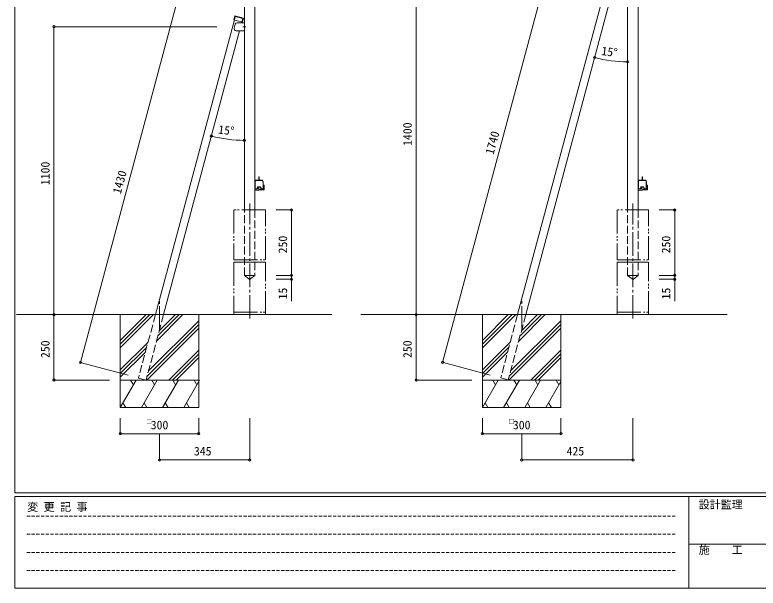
# Model space of a CAD drawing. Units: millimetres, scale not verified. Extents: x -3967 to 3967, y -2821 to 2821.
# Drawn here: x -3939 to -1098, y -2821 to -631 of the extents above; entities that cross this region are included whole.
import ezdxf
from ezdxf.enums import TextEntityAlignment as Align

# ---------------------------------------------------------------- set-up
doc = ezdxf.new("R2010")
doc.units = ezdxf.units.MM
doc.header["$LTSCALE"] = 10
for name, pattern in [('CHAIN2', [12, 9, -1, 1, -1]), ('DASHED1', [1.8, 1.2, -0.6]), ('DASHED3', [4, 3, -1]), ('DOUBLE_CHAIN2', [12.8, 9, -1, 0.6, -0.6, 0.6, -1])]:
    doc.linetypes.add(name, pattern=pattern)
for name, color, linetype, lineweight in [('0-1_USER1', 4, 'Continuous', 9), ('0-2_YKK_ZWAK', 6, 'Continuous', 9), ('0-4_YKK_12', 7, 'Continuous', 9)]:
    doc.layers.add(name, color=color, linetype=linetype, lineweight=lineweight)
doc.styles.add('ＭＳ ゴシック', font='')
doc.styles.get('ＭＳ ゴシック').set_extended_font_data('MS Gothic')

msp = doc.modelspace()

# ---------------------------------------------------------------- linework, layer by layer
at = {"layer": '0-1_USER1'}
for p, q in [((-1597.02, -1376.06), (-1597.02, 542.44)), ((-1557.02, 546.44), (-1557.02, -1376.06)), ((-3021.64, 142.94), (-3021.64, -1376.06)), ((-3061.64, -1376.06), (-3061.64, 138.94)), ((-1635.4, -349.71), (-2017.59, -1776.06)), ((-1615.42, -391.06), (-1986.53, -1776.06)), ((-3100.02, -649.71), (-3401.83, -1776.06)), ((-3098.07, -634.7), (-3101.95, -649.19)), ((-3101.95, -649.19), (-3069.11, -657.99)), ((-3096.78, -666.58), (-3100.88, -681.58)), ((-3071.04, -657.47), (-3072.01, -661.06)), ((-3080.04, -691.06), (-3370.77, -1776.06)), ((-3006.14, -1261.76), (-3006.14, -1249.56)), ((-3005.14, -1249.56), (-3005.14, -1261.76)), ((-1541.52, -1261.76), (-1541.52, -1249.56)), ((-1540.52, -1249.56), (-1540.52, -1261.76)), ((-3021.64, -1295.06), (-3021.64, -1273.56)), ((-3020.84, -1273.56), (-3020.84, -1294.76)), ((-3018.23, -1262.06), (-3006.44, -1262.06)), ((-2993.25, -1262.86), (-3018.04, -1262.86)), ((-3004.84, -1262.06), (-2993.06, -1262.06)), ((-2990.44, -1294.76), (-2990.44, -1273.56)), ((-2989.64, -1273.56), (-2989.64, -1295.06)), ((-1557.02, -1295.06), (-1557.02, -1273.56)), ((-1556.22, -1273.56), (-1556.22, -1294.76)), ((-1553.61, -1262.06), (-1541.82, -1262.06)), ((-1528.63, -1262.86), (-1553.42, -1262.86)), ((-1540.22, -1262.06), (-1528.44, -1262.06)), ((-1525.82, -1294.76), (-1525.82, -1273.56)), ((-1525.02, -1273.56), (-1525.02, -1295.06)), ((-3021.64, -1296.06), (-3011.04, -1296.06)), ((-2987.07, -1299.13), (-3021.64, -1301.6)), ((-3012.65, -1296.06), (-3020.64, -1296.06)), ((-3020.34, -1295.26), (-3013.64, -1295.26)), ((-3013.14, -1294.76), (-3013.14, -1292.47)), ((-3013.13, -1292.37), (-3011.84, -1288.91)), ((-3012.34, -1292.62), (-3012.34, -1294.12)), ((-3011.12, -1289.26), (-3012.33, -1292.51)), ((-3011.89, -1294.38), (-3011.41, -1294.1)), ((-3010.91, -1294.56), (-3011.88, -1295.71)), ((-3011.26, -1294.06), (-3011.14, -1294.06)), ((-3010.91, -1288.26), (-3000.38, -1288.26)), ((-3000.45, -1289.06), (-3010.84, -1289.06)), ((-3010.74, -1295.76), (-3010.74, -1290.69)), ((-3010.66, -1290.48), (-3009.83, -1289.65)), ((-3009.62, -1289.56), (-3009.04, -1289.56)), ((-3008.74, -1289.86), (-3008.74, -1295.76)), ((-3008.44, -1296.06), (-2990.14, -1296.06)), ((-2999.41, -1295.71), (-3000.37, -1294.56)), ((-2998.96, -1292.51), (-3000.17, -1289.26)), ((-3000.14, -1294.06), (-3000.02, -1294.06)), ((-2999.87, -1294.1), (-2999.39, -1294.38)), ((-2999.45, -1288.91), (-2998.16, -1292.37)), ((-2998.94, -1294.12), (-2998.94, -1292.62)), ((-2990.64, -1296.06), (-2998.64, -1296.06)), ((-2998.14, -1292.47), (-2998.14, -1294.76)), ((-2997.64, -1295.26), (-2990.94, -1295.26)), ((-2989.14, -1295.06), (-2989.14, -1282.69)), ((-2989.06, -1282.48), (-2987.73, -1281.15)), ((-2987.52, -1281.06), (-2986.44, -1281.06)), ((-2986.14, -1281.36), (-2986.14, -1298.13)), ((-1557.02, -1296.06), (-1546.42, -1296.06)), ((-1522.45, -1299.13), (-1557.02, -1301.6)), ((-1548.03, -1296.06), (-1556.02, -1296.06)), ((-1555.72, -1295.26), (-1549.02, -1295.26)), ((-1548.52, -1294.76), (-1548.52, -1292.47)), ((-1548.51, -1292.37), (-1547.22, -1288.91)), ((-1547.72, -1292.62), (-1547.72, -1294.12)), ((-1546.5, -1289.26), (-1547.71, -1292.51)), ((-1547.27, -1294.38), (-1546.79, -1294.1)), ((-1546.29, -1294.56), (-1547.26, -1295.71)), ((-1546.64, -1294.06), (-1546.52, -1294.06)), ((-1546.28, -1288.26), (-1535.76, -1288.26)), ((-1535.83, -1289.06), (-1546.22, -1289.06)), ((-1546.12, -1295.76), (-1546.12, -1290.69)), ((-1546.04, -1290.48), (-1545.21, -1289.65)), ((-1545, -1289.56), (-1544.42, -1289.56)), ((-1544.12, -1289.86), (-1544.12, -1295.76)), ((-1543.82, -1296.06), (-1525.52, -1296.06)), ((-1534.79, -1295.71), (-1535.75, -1294.56)), ((-1534.34, -1292.51), (-1535.55, -1289.26)), ((-1535.52, -1294.06), (-1535.4, -1294.06)), ((-1535.25, -1294.1), (-1534.77, -1294.38)), ((-1534.83, -1288.91), (-1533.54, -1292.37)), ((-1534.32, -1294.12), (-1534.32, -1292.62)), ((-1526.02, -1296.06), (-1534.02, -1296.06)), ((-1533.52, -1292.47), (-1533.52, -1294.76)), ((-1533.02, -1295.26), (-1526.32, -1295.26)), ((-1524.52, -1295.06), (-1524.52, -1282.69)), ((-1524.44, -1282.48), (-1523.11, -1281.15)), ((-1522.9, -1281.06), (-1521.82, -1281.06)), ((-1521.52, -1281.36), (-1521.52, -1298.13)), ((-2727.05, -1776.06), (-3932.38, -1776.06)), ((-3536.3, -1776.06), (-3536.3, -2026.06)), ((-3536.3, -1874.91), (-3437.45, -1776.06)), ((-3536.3, -1889.05), (-3423.31, -1776.06)), ((-3536.3, -1903.19), (-3409.17, -1776.06)), ((-3397.76, -1876.78), (-3297.03, -1776.06)), ((-3392.58, -1857.47), (-3311.18, -1776.06)), ((-3387.4, -1838.15), (-3325.32, -1776.06)), ((-3236.3, -1776.06), (-3236.3, -2026.06)), ((-1216.75, -1776.06), (-2617.18, -1776.06)), ((-2152.06, -1776.06), (-2152.06, -2026.06)), ((-2152.06, -1874.91), (-2053.22, -1776.06)), ((-2152.06, -1889.05), (-2039.07, -1776.06)), ((-2152.06, -1903.19), (-2024.93, -1776.06)), ((-2013.52, -1876.78), (-1912.8, -1776.06)), ((-2008.35, -1857.47), (-1926.94, -1776.06)), ((-2003.17, -1838.15), (-1941.08, -1776.06)), ((-1852.06, -1776.06), (-1852.06, -2026.06)), ((-3433.62, -2010.64), (-3236.3, -1813.32)), ((-3428.45, -1991.32), (-3236.3, -1799.17)), ((-2049.39, -2010.64), (-1852.06, -1813.32)), ((-2044.21, -1991.32), (-1852.06, -1799.17)), ((-3434.91, -2026.06), (-3236.3, -1827.46)), ((-2050.67, -2026.06), (-1852.06, -1827.46)), ((-3536.3, -1987.04), (-3429.83, -1880.57)), ((-3536.3, -2001.18), (-3435.01, -1899.89)), ((-2152.06, -1987.04), (-2045.6, -1880.57)), ((-2152.06, -2001.18), (-2050.77, -1899.89)), ((-3536.3, -2015.32), (-3440.18, -1919.21)), ((-3351.06, -2026.06), (-3236.3, -1911.3)), ((-3336.92, -2026.06), (-3236.3, -1925.45)), ((-2152.06, -2015.32), (-2055.95, -1919.21)), ((-1966.82, -2026.06), (-1852.06, -1911.3)), ((-1952.68, -2026.06), (-1852.06, -1925.45)), ((-3322.77, -2026.06), (-3236.3, -1939.59)), ((-1938.54, -2026.06), (-1852.06, -1939.59)), ((-3536.3, -2026.06), (-3236.3, -2026.06)), ((-3536.3, -2131.06), (-3536.3, -2026.06)), ((-3536.3, -2131.06), (-3475.68, -2026.06)), ((-3236.3, -2026.06), (-3536.3, -2026.06)), ((-3486.18, -2044.25), (-3496.68, -2026.06)), ((-3455.47, -2131.06), (-3394.85, -2026.06)), ((-3405.35, -2044.25), (-3415.85, -2026.06)), ((-3374.64, -2131.06), (-3314.02, -2026.06)), ((-3324.52, -2044.25), (-3335.02, -2026.06)), ((-3293.81, -2131.06), (-3233.19, -2026.06)), ((-3243.69, -2044.25), (-3254.19, -2026.06)), ((-3236.3, -2131.06), (-3236.3, -2026.06)), ((-2152.06, -2026.06), (-1852.06, -2026.06)), ((-2152.06, -2131.06), (-2152.06, -2026.06)), ((-2152.06, -2131.06), (-2091.44, -2026.06)), ((-1852.06, -2026.06), (-2152.06, -2026.06)), ((-2101.94, -2044.25), (-2112.44, -2026.06)), ((-2071.23, -2131.06), (-2010.61, -2026.06)), ((-2021.11, -2044.25), (-2031.61, -2026.06)), ((-1990.4, -2131.06), (-1929.78, -2026.06)), ((-1940.28, -2044.25), (-1950.78, -2026.06)), ((-1909.58, -2131.06), (-1852.06, -2031.45)), ((-1859.45, -2044.25), (-1869.96, -2026.06)), ((-1852.06, -2131.06), (-1852.06, -2026.06)), ((-3525.8, -2112.88), (-3515.3, -2131.06)), ((-3444.97, -2112.88), (-3434.47, -2131.06)), ((-3364.14, -2112.88), (-3353.64, -2131.06)), ((-3283.31, -2112.88), (-3272.81, -2131.06)), ((-2141.56, -2112.88), (-2131.06, -2131.06)), ((-2060.73, -2112.88), (-2050.23, -2131.06)), ((-1979.91, -2112.88), (-1969.41, -2131.06)), ((-1899.08, -2112.88), (-1888.58, -2131.06)), ((-3536.3, -2131.06), (-3236.3, -2131.06)), ((-2152.06, -2131.06), (-1852.06, -2131.06))]:
    msp.add_line(p, q, dxfattribs=at)
at = {"layer": '0-1_USER1', "linetype": 'DASHED3'}
for p, q in [((-3096.66, -637.15), (-3100.02, -649.71)), ((-3061.64, -1626.06), (-3061.64, -1376.06)), ((-3021.64, -1376.06), (-3021.64, -1626.06)), ((-1597.02, -1626.06), (-1597.02, -1376.06)), ((-1557.02, -1376.06), (-1557.02, -1626.06)), ((-3023.16, -1626.06), (-3063.16, -1626.06)), ((-3061.84, -1627.06), (-3044.96, -1639.8)), ((-3021.44, -1627.06), (-3038.33, -1639.8)), ((-1597.22, -1627.06), (-1580.34, -1639.8)), ((-1557.02, -1626.06), (-1597.02, -1626.06)), ((-1556.82, -1627.06), (-1573.71, -1639.8)), ((-3401.83, -1776.06), (-3466.73, -2018.3)), ((-3370.77, -1776.06), (-3437.76, -2026.06)), ((-2017.59, -1776.06), (-2082.38, -2017.86)), ((-1986.53, -1776.06), (-2053.4, -2025.63)), ((-3437.76, -2026.06), (-3466.73, -2018.3)), ((-2053.4, -2025.63), (-2082.38, -2017.86))]:
    msp.add_line(p, q, dxfattribs=at)
at = {"layer": '0-1_USER1', "linetype": 'CHAIN2'}
for p, q in [((-3067.45, -676.06), (-3056.96, -676.06)), ((-3041.64, -1791.06), (-3041.64, -1351.11)), ((-1577.02, -1791.06), (-1577.02, -1351.11)), ((-3386.3, -1834.09), (-3386.3, -1718.04)), ((-3386.3, -1834.09), (-3386.3, -1718.04)), ((-2002.06, -1834.09), (-2002.06, -1718.04))]:
    msp.add_line(p, q, dxfattribs=at)
at = {"layer": '0-1_USER1', "linetype": 'DOUBLE_CHAIN2'}
for p, q in [((-2981.64, -1376.06), (-3101.64, -1376.06)), ((-2981.64, -1566.06), (-2981.64, -1376.06)), ((-1517.02, -1376.06), (-1637.02, -1376.06)), ((-1517.02, -1566.06), (-1517.02, -1376.06)), ((-3101.64, -1576.06), (-3101.64, -1776.06)), ((-3041.64, -1576.06), (-3101.64, -1576.06)), ((-1637.02, -1576.06), (-1637.02, -1776.06)), ((-1577.02, -1576.06), (-1637.02, -1576.06)), ((-3101.64, -1766.06), (-2981.64, -1766.06)), ((-1637.02, -1766.06), (-1517.02, -1766.06))]:
    msp.add_line(p, q, dxfattribs=at)
at = {"layer": '0-1_USER1'}
for points in [[(-3098.07, -634.7), (-3065.23, -643.5), (-3069.11, -657.99)], [(-3089.54, -661.06), (-3061.64, -661.06), (-3061.64, -691.06), (-3093.64, -691.06)]]:
    msp.add_lwpolyline(points, dxfattribs=at)
at = {"layer": '0-1_USER1', "linetype": 'DASHED3'}
msp.add_lwpolyline([(-3096.66, -637.15), (-3067.68, -644.92), (-3071.04, -657.47)], dxfattribs=at)
at = {"layer": '0-1_USER1', "linetype": 'DOUBLE_CHAIN2'}
for points in [[(-3101.64, -1376.06), (-3101.64, -1566.06), (-2981.64, -1566.06)], [(-1637.02, -1376.06), (-1637.02, -1566.06), (-1517.02, -1566.06)], [(-2981.64, -1776.06), (-2981.64, -1576.06), (-3041.64, -1576.06)], [(-1517.02, -1776.06), (-1517.02, -1576.06), (-1577.02, -1576.06)]]:
    msp.add_lwpolyline(points, dxfattribs=at)
at = {"layer": '0-1_USER1', "linetype": 'DASHED3'}
for points in [[(-3021.44, -1627.06), (-3021.44, -1626.06), (-3061.84, -1626.06), (-3061.84, -1627.06)], [(-1556.82, -1627.06), (-1556.82, -1626.06), (-1597.22, -1626.06), (-1597.22, -1627.06)]]:
    msp.add_lwpolyline(points, close=True, dxfattribs=at)
at = {"layer": '0-1_USER1'}
for centre, radius, start, end in [((-3093.64, -683.56), 7.5, 164.71257, 270), ((-3089.54, -668.56), 7.5, 90, 164.71257), ((-3005.64, -1249.56), 0.5, 0, 180), ((-1541.02, -1249.56), 0.5, 0, 180), ((-2996.64, -1273.56), 25, 154.05552, 180), ((-2996.64, -1273.56), 24.2, 154.50834, 180), ((-3018.23, -1263.06), 1, 90, 154.05552), ((-3018.04, -1263.36), 0.5, 90, 154.50834), ((-3006.44, -1261.76), 0.3, 270, 0), ((-3004.84, -1261.76), 0.3, 180, 270), ((-2993.25, -1263.36), 0.5, 25.49166, 90), ((-2993.06, -1263.06), 1, 25.94448, 90), ((-3014.64, -1273.56), 24.2, 0, 25.49166), ((-3014.64, -1273.56), 25, 0, 25.94448), ((-1532.02, -1273.56), 25, 154.05552, 180), ((-1532.02, -1273.56), 24.2, 154.50834, 180), ((-1553.61, -1263.06), 1, 90, 154.05552), ((-1553.42, -1263.36), 0.5, 90, 154.50834), ((-1541.82, -1261.76), 0.3, 270, 0), ((-1540.22, -1261.76), 0.3, 180, 270), ((-1528.63, -1263.36), 0.5, 25.49166, 90), ((-1528.44, -1263.06), 1, 25.94448, 90), ((-1550.02, -1273.56), 24.2, 0, 25.49166), ((-1550.02, -1273.56), 25, 0, 25.94448), ((-3020.64, -1295.06), 1, 180, 270), ((-3020.34, -1294.76), 0.5, 180, 270), ((-3013.64, -1294.76), 0.5, 270, 0), ((-3012.84, -1292.47), 0.3, 159.62356, 180), ((-3012.65, -1295.06), 1, 270, 320), ((-3012.04, -1292.62), 0.3, 159.62356, 180), ((-3012.04, -1294.12), 0.3, 180, 300), ((-3010.91, -1289.26), 1, 90, 159.62356), ((-3011.26, -1294.36), 0.3, 90, 120), ((-3011.14, -1294.36), 0.3, 319.93815, 90), ((-3010.84, -1289.36), 0.3, 90, 159.62356), ((-3011.04, -1295.76), 0.3, 270, 0), ((-3010.44, -1290.69), 0.3, 135, 180), ((-3009.62, -1289.86), 0.3, 90, 135), ((-3009.04, -1289.86), 0.3, 0, 90), ((-3008.44, -1295.76), 0.3, 180, 270), ((-3000.45, -1289.36), 0.3, 20.37644, 90), ((-3000.14, -1294.36), 0.3, 90, 220.06185), ((-3000.38, -1289.26), 1, 20.37644, 90), ((-3000.02, -1294.36), 0.3, 60, 90), ((-2998.64, -1295.06), 1, 220, 270), ((-2999.24, -1294.12), 0.3, 240, 0), ((-2999.24, -1292.62), 0.3, 0, 20.37644), ((-2998.44, -1292.47), 0.3, 0, 20.37644), ((-2997.64, -1294.76), 0.5, 180, 270), ((-2990.94, -1294.76), 0.5, 270, 0), ((-2990.64, -1295.06), 1, 270, 0), ((-2990.14, -1295.06), 1, 270, 0), ((-2988.84, -1282.69), 0.3, 135, 180), ((-2987.52, -1281.36), 0.3, 90, 135), ((-2987.14, -1298.13), 1, 274.08562, 0), ((-2986.44, -1281.36), 0.3, 0, 90), ((-1556.02, -1295.06), 1, 180, 270), ((-1555.72, -1294.76), 0.5, 180, 270), ((-1549.02, -1294.76), 0.5, 270, 0), ((-1548.22, -1292.47), 0.3, 159.62356, 180), ((-1548.03, -1295.06), 1, 270, 320), ((-1547.42, -1292.62), 0.3, 159.62356, 180), ((-1547.42, -1294.12), 0.3, 180, 300), ((-1546.28, -1289.26), 1, 90, 159.62356), ((-1546.64, -1294.36), 0.3, 90, 120), ((-1546.52, -1294.36), 0.3, 319.93815, 90), ((-1546.22, -1289.36), 0.3, 90, 159.62356), ((-1546.42, -1295.76), 0.3, 270, 0), ((-1545.82, -1290.69), 0.3, 135, 180), ((-1545, -1289.86), 0.3, 90, 135), ((-1544.42, -1289.86), 0.3, 0, 90), ((-1543.82, -1295.76), 0.3, 180, 270), ((-1535.83, -1289.36), 0.3, 20.37644, 90), ((-1535.52, -1294.36), 0.3, 90, 220.06185), ((-1535.76, -1289.26), 1, 20.37644, 90), ((-1535.4, -1294.36), 0.3, 60, 90), ((-1534.02, -1295.06), 1, 220, 270), ((-1534.62, -1294.12), 0.3, 240, 0), ((-1534.62, -1292.62), 0.3, 0, 20.37644), ((-1533.82, -1292.47), 0.3, 0, 20.37644), ((-1533.02, -1294.76), 0.5, 180, 270), ((-1526.32, -1294.76), 0.5, 270, 0), ((-1526.02, -1295.06), 1, 270, 0), ((-1525.52, -1295.06), 1, 270, 0), ((-1524.22, -1282.69), 0.3, 135, 180), ((-1522.9, -1281.36), 0.3, 90, 135), ((-1522.52, -1298.13), 1, 274.08562, 0), ((-1521.82, -1281.36), 0.3, 0, 90)]:
    msp.add_arc(centre, radius, start, end, dxfattribs=at)
at = {"layer": '0-1_USER1', "linetype": 'DASHED3'}
for centre in [(-3041.64, -1636.06), (-1577.02, -1636.06)]:
    msp.add_arc(centre, 5, 228.46355, 311.53645, dxfattribs=at)
at = {"layer": '0-2_YKK_ZWAK'}
for p, q in [((-1854.09, -277.65), (-2304.44, -1958.36)), ((-2405.4, -376.06), (-2405.4, -1776.06)), ((-3688.79, -1958.8), (-3318.71, -577.65)), ((-3167.08, -676.06), (-3790.76, -676.06)), ((-3789.76, -1776.06), (-3789.76, -676.06)), ((-1723.5, -794.43), (-1723.53, -794.54)), ((-1597.02, -809.08), (-1597.02, -809.07)), ((-3188.13, -1094.43), (-3188.15, -1094.54)), ((-3061.64, -1109.08), (-3061.64, -1109.07)), ((-2940.64, -1376.06), (-2880.64, -1376.06)), ((-2881.64, -1626.06), (-2881.64, -1376.06)), ((-1476.02, -1376.06), (-1416.02, -1376.06)), ((-1417.02, -1626.06), (-1417.02, -1376.06)), ((-2940.64, -1626.06), (-2880.64, -1626.06)), ((-2940.64, -1626.06), (-2880.64, -1626.06)), ((-2940.64, -1641.06), (-2880.64, -1641.06)), ((-1476.02, -1626.06), (-1416.02, -1626.06)), ((-1476.02, -1626.06), (-1416.02, -1626.06)), ((-1476.02, -1641.06), (-1416.02, -1641.06)), ((-3789.76, -1776.06), (-3789.76, -2026.06)), ((-2405.4, -1776.06), (-2405.4, -2026.06)), ((-3506.34, -2007.69), (-3689.76, -1958.54)), ((-2121.98, -2007.25), (-2305.4, -1958.1)), ((-3577.3, -2026.06), (-3790.76, -2026.06)), ((-2193.06, -2026.06), (-2406.4, -2026.06)), ((-3536.3, -2172.06), (-3536.3, -2232.06)), ((-3236.3, -2172.06), (-3236.3, -2232.06)), ((-3041.64, -2172.06), (-3041.64, -2332.06)), ((-2152.06, -2172.06), (-2152.06, -2232.06)), ((-1852.06, -2172.06), (-1852.06, -2232.06)), ((-1577.02, -2172.06), (-1577.02, -2332.06)), ((-3236.3, -2231.06), (-3536.3, -2231.06)), ((-3386.3, -2232.06), (-3386.3, -2332.06)), ((-1852.06, -2231.06), (-2152.06, -2231.06)), ((-2002.06, -2232.06), (-2002.06, -2332.06)), ((-3041.64, -2331.06), (-3386.3, -2331.06)), ((-1577.02, -2331.06), (-2002.06, -2331.06))]:
    msp.add_line(p, q, dxfattribs=at)
for points in [[(-2881.64, -1626.06), (-2881.64, -1641.06), (-2881.64, -1724.86)], [(-1417.02, -1626.06), (-1417.02, -1641.06), (-1417.02, -1724.86)]]:
    msp.add_lwpolyline(points, dxfattribs=at)
for centre in [(-3789.76, -676.06), (-1723.27, -793.57), (-1597.02, -810.07), (-3187.9, -1093.57), (-3061.64, -1110.07), (-2881.64, -1376.06), (-1417.02, -1376.06), (-2881.64, -1626.06), (-2881.64, -1626.06), (-2881.64, -1641.06), (-1417.02, -1626.06), (-1417.02, -1626.06), (-1417.02, -1641.06), (-3789.76, -1776.06), (-3789.76, -1776.06), (-2405.4, -1776.06), (-2405.4, -1776.06), (-3688.79, -1958.8), (-2304.44, -1958.36), (-3789.76, -2026.06), (-2405.4, -2026.06), (-3536.3, -2231.06), (-3236.3, -2231.06), (-2152.06, -2231.06), (-1852.06, -2231.06), (-3386.3, -2331.06), (-3041.64, -2331.06), (-2002.06, -2331.06), (-1577.02, -2331.06)]:
    msp.add_circle(centre, 4.25, dxfattribs=at)
for centre in [(-1597.02, -318.89), (-3061.64, -618.89)]:
    msp.add_arc(centre, 491.18, 255.10571, 270.00003, dxfattribs=at)
at = {"layer": '0-4_YKK_12'}
for p, q in [((-3939.08, -2457), (-3939.08, 2793)), ((3760.92, -2457), (-3939.08, -2457)), ((3382.92, -2471), (-3939.08, -2471)), ((-3939.08, -2821), (-3939.08, -2471)), ((-1363.08, -2471), (-1363.08, -2821)), ((-1363.08, -2652.99), (-75.08, -2652.99)), ((-3939.08, -2821), (3382.92, -2821))]:
    msp.add_line(p, q, dxfattribs=at)
at = {"layer": '0-4_YKK_12', "linetype": 'DASHED1'}
for p, q in [((-3893.1, -2546.12), (-1411.17, -2546.12)), ((-3893.1, -2615.41), (-1411.17, -2615.41)), ((-3893.1, -2684.7), (-1411.17, -2684.7)), ((-3893.1, -2753.98), (-1411.17, -2753.98))]:
    msp.add_line(p, q, dxfattribs=at)

# ---------------------------------------------------------------- texts
at = {"layer": '0-2_YKK_ZWAK', "style": 'ＭＳ ゴシック'}
for s, rotation, p in [('15°', 352.553, (-1700.23, -793.7)), ('1400', 90, (-2412.4, -1131.26)), ('15°', 352.553, (-3164.86, -1093.7)), ('1740', 75, (-2100.31, -1169.51)), ('1100', 90, (-3796.76, -1281.26)), ('1430', 75, (-3524.8, -1319.73)), ('250', 90, (-2888.64, -1541.86)), ('250', 90, (-1424.02, -1541.86)), ('15', 90, (-2888.64, -1717.86)), ('15', 90, (-1424.02, -1717.86)), ('250', 90, (-3796.76, -1941.86)), ('250', 90, (-2412.4, -1941.86))]:
    msp.add_text(s, height=32.99, rotation=rotation, dxfattribs=at).set_placement(p, align=Align.BOTTOM_LEFT)
for s, height, p in [('□', 16.5, (-3436.7, -2197.81)), ('300', 32.99, (-3419.9, -2224.06)), ('□', 16.5, (-2052.46, -2197.81)), ('300', 32.99, (-2035.66, -2224.06)), ('345', 32.99, (-3254.77, -2324.06)), ('425', 32.99, (-1830.34, -2324.06))]:
    msp.add_text(s, height=height, dxfattribs=at).set_placement(p, align=Align.BOTTOM_LEFT)
at = {"layer": '0-4_YKK_12', "style": 'ＭＳ ゴシック'}
for s, p in [('変 更 記 事', (-3891.94, -2535.47)), ('設計監理', (-1325.39, -2526.33)), ('施\u3000\u3000工', (-1325.39, -2699.54))]:
    msp.add_text(s, height=30.79, dxfattribs=at).set_placement(p, align=Align.BOTTOM_LEFT)

doc.saveas('drawing.dxf')
